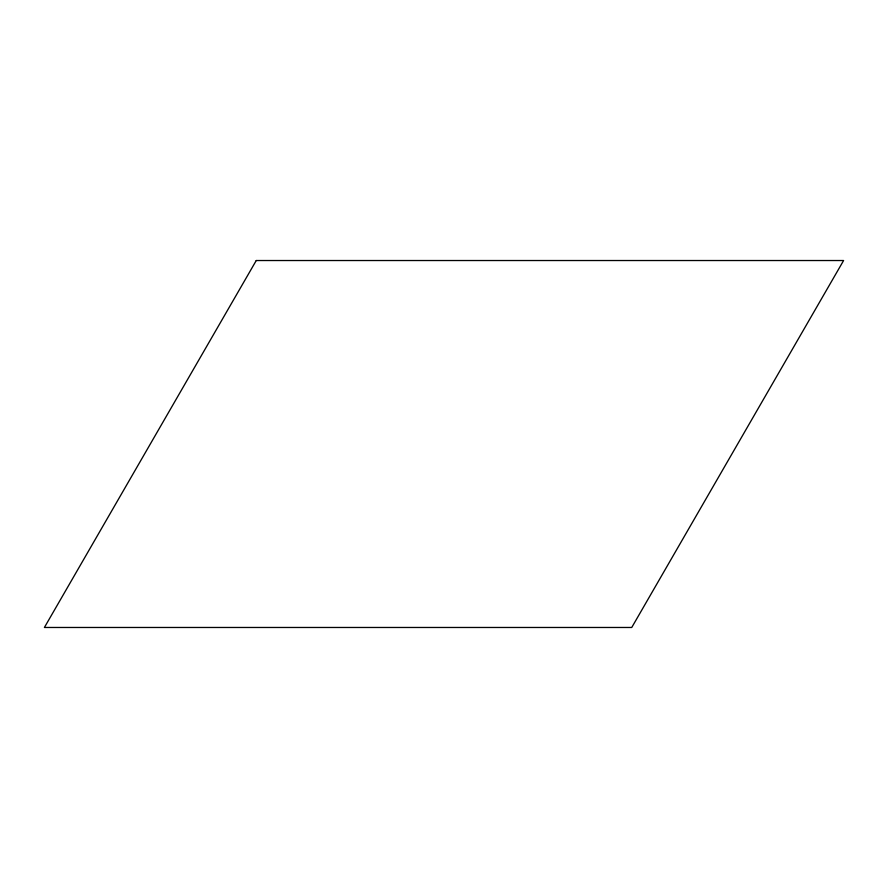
<?xml version="1.0" encoding="UTF-8"?>
<svg xmlns="http://www.w3.org/2000/svg" width="888" height="888" viewBox="0 0 888 888"><rect width="100%" height="100%" fill="white"/><g stroke="black" fill="none" stroke-linecap="round" stroke-linejoin="round"><path stroke-width="1.33" d="M256.255 260.528L44.4 627.472L631.745 627.472L843.6 260.528L256.255 260.528"/></g></svg>
